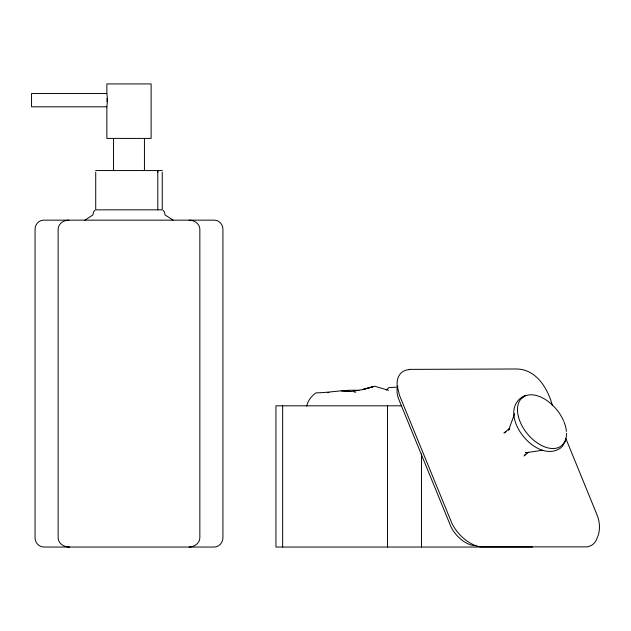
<?xml version="1.0" encoding="UTF-8"?>
<svg xmlns="http://www.w3.org/2000/svg" width="631" height="631" viewBox="0 0 631 631"><rect width="100%" height="100%" fill="white"/><g stroke="black" fill="none" stroke-linecap="round" stroke-linejoin="round"><path stroke-width="0.95" d="M157.774 172.168L157.797 170.559L157.797 209.839M106.962 101.741L106.962 98.539M306.705 406.159C307.668 400.748 311.588 396.008 315.981 392.861C330.352 392.663 344.526 389.453 358.968 390.376M598.007 535.971C600.428 529.007 599.718 521.206 596.863 514.478L565.786 438.34M514.62 413.668L508.586 430.232L509.509 428.828M565.368 441.416L562.15 446.638M525.024 454.549L524.109 455.945L528.62 452.269M562.6 444.816L565.4 440.541M113.343 138.41L106.86 138.41L106.86 106.805L107.546 100.14L106.86 93.475L106.86 83.923L151.117 83.923L151.117 138.41L144.641 138.41M94.926 210.312L93.633 211.827L92.836 214.997L84.877 220.156M386.251 390.1L388.972 387.576L397.869 387.063M509.217 428.741L503.956 433.04L506.023 431.714M521.671 398.279L525.86 395.598M561.558 447.308C536.208 466.979 493.332 410.671 524.945 395.471M528.052 452.364L525.442 452.813L542.676 450.187M409.203 369.387L515.748 368.985C536.169 368.78 547.716 388.215 552.464 405.709M68.858 220.156C63.763 220.069 58.194 223.729 58.139 229.219L58.139 537.754C58.202 543.528 64.133 547.251 69.465 547.045M409.188 369.687L407.516 369.821A30.012 18.378 50.8 0 0 397.136 385.644L399.502 395.369L452.064 523.683A31.093 19.04 50.8 0 0 480.459 546.864L587.145 546.864A31.093 19.04 50.8 0 0 597.51 536.555M327.347 392.64L328.972 392.514M106.86 93.475L31.55 93.475L31.55 106.805L106.86 106.805M95.723 170.559L162.254 170.559M401.702 405.812L275.936 405.812L275.936 547.045L532.588 547.045M189.15 547.045L214.075 547.045C218.989 547.109 223.035 542.565 222.924 537.754L222.924 229.219C223.027 224.573 219.17 220.18 214.43 220.156L43.555 220.156C38.814 220.18 34.957 224.573 35.06 229.219L35.06 537.754C34.95 542.565 38.996 547.109 43.91 547.045L188.519 547.045C193.843 547.251 199.782 543.528 199.846 537.754L199.846 229.219C199.79 223.729 194.222 220.069 189.126 220.156M475.963 545.736L473.644 545.555A24.672 15.112 50.8 0 1 451.118 527.161L398.958 399.762A23.473 14.371 50.8 0 1 397.049 391.985L397.033 389.587A23.584 14.442 50.8 0 1 397.719 385.998M350.134 391.504L341.324 390.731L351.467 391.52L362.289 389.635L373.063 386.748L362.399 389.642L374.625 386.211L388.586 390.337M353.967 391.922L355.758 392.222M68.345 546.951L68.834 547.045M173.107 220.156L165.148 214.997L164.352 211.827L163.058 210.312M421.476 453.87L421.476 547.045M387.505 405.812L387.505 547.045M282.641 405.812L282.641 547.045M162.254 172.184L162.254 209.839L95.723 209.839L95.723 172.184M144.436 170.559L144.436 138.41L113.548 138.41L113.548 170.559M562.458 444.926A31.022 18.993 50.8 0 1 527.603 434.073A31.022 18.993 50.8 0 1 522.776 397.317M525.718 395.716A31.022 18.993 50.8 0 1 563.562 420.79M563.925 421.666A31.022 18.993 50.8 0 1 566.417 431.478M566.512 433.323A31.022 18.993 50.8 0 1 565.258 440.659"/></g></svg>
